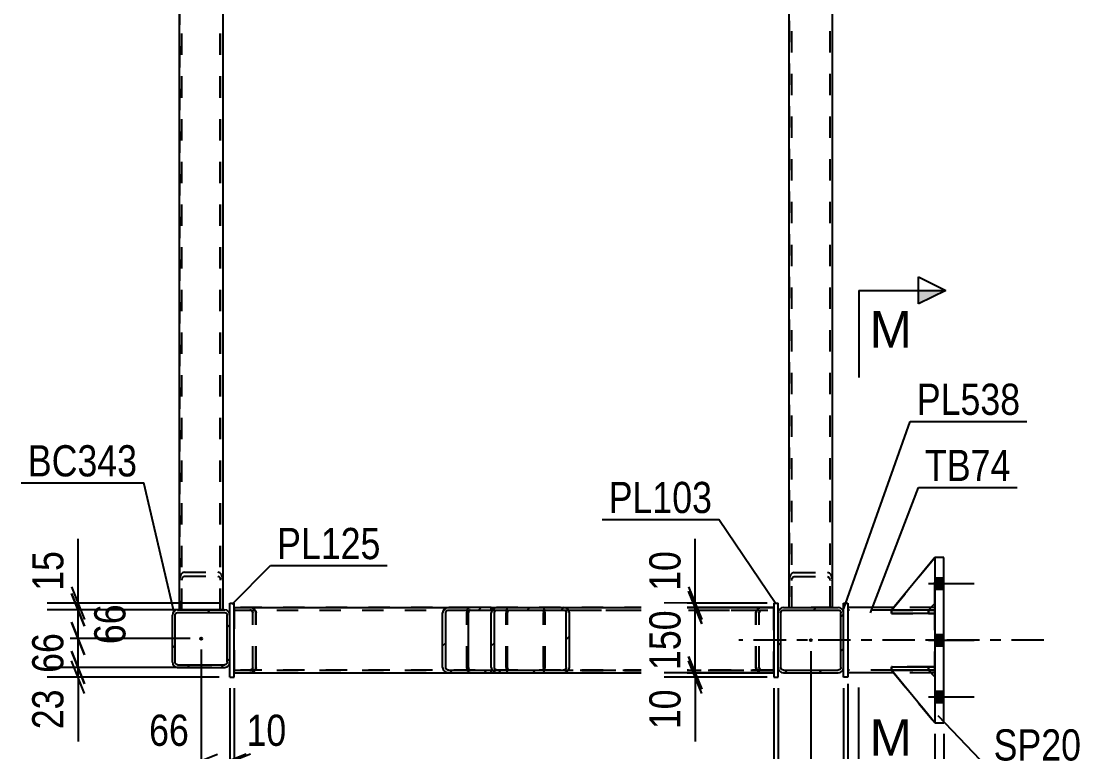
# Model space of a CAD drawing. Header units: millimetres. Extents: x -787 to 402, y -866 to -25.
# Drawn here: x 125.8 to 223.7, y -321.6 to -254.5 of the extents above; entities that cross this region are included whole.
import ezdxf

# ---------------------------------------------------------------- set-up
doc = ezdxf.new("R2010")
doc.units = ezdxf.units.MM
doc.linetypes.add('DXK_LINE_DOT2', pattern=[3.9198, 1.9599, -1.9599])
doc.linetypes.add('DXK_LINE_DOT3', pattern=[5.9187, 2.979, -0.9799, 0.9799, -0.9799])
doc.styles.add('Arial', font='arial.ttf', dxfattribs={"height": 0.2})
doc.styles.add('Arial Narrow', font='ARIALN.TTF', dxfattribs={"height": 0.2})

# ---------------------------------------------------------------- blocks, each defined once
blk = doc.blocks.new('Part-569028579-83312 - 83174')
at = {"color": 7, "linetype": 'DXK_LINE_DOT2'}
for p, q in [((205.698, -314.104), (205.698, -313.784)), ((205.698, -313.784), (209.098, -313.784)), ((209.698, -313.784), (205.698, -313.784)), ((209.098, -314.104), (205.698, -314.104)), ((205.698, -314.104), (209.698, -314.104)), ((209.098, -314.104), (209.098, -313.784)), ((209.098, -313.784), (209.698, -313.784)), ((209.698, -314.104), (209.098, -314.104)), ((209.698, -314.104), (209.698, -313.784)), ((209.698, -314.104), (209.698, -314.104))]:
    blk.add_line(p, q, dxfattribs=at)
blk = doc.blocks.new('Part-569028579-83212 - 83174')
at = {"linetype": 'Continuous'}
h = blk.add_hatch(dxfattribs=at)
h.set_pattern_fill('', scale=0.7, style=0, pattern_type=0)
h.set_pattern_definition([(45, (164.8256, -308.3764), (-1.57154, 1.57154), [])])
h.paths.add_polyline_path([(165.045, -308.34), (164.826, -308.376), (164.639, -308.48), (164.515, -308.636), (164.471, -308.82), (164.471, -313.86), (164.515, -314.044), (164.639, -314.199), (164.826, -314.303), (165.045, -314.34), (168.942, -314.34), (168.942, -314.1), (165.045, -314.1), (164.935, -314.082), (164.842, -314.03), (164.78, -313.952), (164.758, -313.86), (164.758, -308.82), (164.78, -308.728), (164.842, -308.65), (164.935, -308.598), (165.045, -308.58), (168.942, -308.58), (168.942, -308.34)])
at = {"color": 2, "linetype": 'Continuous'}
for p, q in [((165.045, -308.34), (164.826, -308.376)), ((168.942, -308.34), (165.045, -308.34)), ((168.942, -308.58), (168.942, -308.34)), ((164.515, -308.636), (164.471, -308.82)), ((164.471, -313.86), (164.471, -308.82)), ((164.758, -308.82), (164.78, -308.728)), ((164.758, -313.86), (164.758, -308.82)), ((164.78, -308.728), (164.842, -308.65)), ((164.842, -308.65), (164.935, -308.598)), ((164.935, -308.598), (165.045, -308.58)), ((165.045, -308.58), (168.942, -308.58)), ((166.861, -308.728), (166.85, -308.82)), ((166.85, -313.86), (166.85, -308.82)), ((166.892, -308.65), (166.861, -308.728)), ((166.939, -308.598), (166.892, -308.65)), ((166.994, -308.58), (166.939, -308.598)), ((164.471, -313.86), (164.515, -314.044)), ((164.78, -313.952), (164.758, -313.86)), ((164.842, -314.03), (164.78, -313.952)), ((164.826, -314.303), (165.045, -314.34)), ((164.935, -314.082), (164.842, -314.03)), ((165.045, -314.1), (164.935, -314.082)), ((165.045, -314.1), (168.942, -314.1)), ((165.045, -314.34), (168.942, -314.34)), ((166.85, -313.86), (166.861, -313.952)), ((166.861, -313.952), (166.892, -314.03)), ((166.892, -314.03), (166.939, -314.082)), ((166.939, -314.082), (166.994, -314.1)), ((168.942, -314.34), (168.942, -314.1))]:
    blk.add_line(p, q, dxfattribs=at)
at = {"color": 7, "linetype": 'DXK_LINE_DOT2'}
for p, q in [((165.045, -308.34), (168.942, -308.34)), ((166.728, -308.636), (166.79, -308.48)), ((166.79, -308.48), (166.884, -308.376)), ((166.884, -308.376), (166.994, -308.34)), ((165.045, -308.58), (168.942, -308.58)), ((166.706, -308.82), (166.728, -308.636)), ((166.706, -313.86), (166.706, -308.82)), ((165.045, -314.1), (168.942, -314.1)), ((165.045, -314.34), (168.942, -314.34)), ((166.728, -314.044), (166.706, -313.86)), ((166.79, -314.199), (166.728, -314.044)), ((166.884, -314.303), (166.79, -314.199)), ((166.994, -314.34), (166.884, -314.303))]:
    blk.add_line(p, q, dxfattribs=at)
at = {"color": 2, "linetype": 'Continuous'}
for centre, start, end in [((164.989, -308.888), 107.70118, 152.05371), ((164.989, -313.792), 207.94631, 252.29883)]:
    blk.add_arc(centre, 0.537, start, end, dxfattribs=at)
blk = doc.blocks.new('Part-569028579-83211 - 83174')
at = {"linetype": 'Continuous'}
h = blk.add_hatch(dxfattribs=at)
h.set_pattern_fill('', scale=0.7, style=0, pattern_type=0)
h.set_pattern_definition([(45, (169.2965, -308.3764), (-1.57154, 1.57154), [])])
h.paths.add_polyline_path([(169.516, -308.34), (169.297, -308.376), (169.11, -308.48), (168.986, -308.636), (168.942, -308.82), (168.942, -313.86), (168.986, -314.044), (169.11, -314.199), (169.297, -314.303), (169.516, -314.34), (175.549, -314.34), (175.769, -314.303), (175.955, -314.199), (176.08, -314.044), (176.123, -313.86), (176.123, -308.82), (176.08, -308.636), (175.955, -308.48), (175.769, -308.376), (175.549, -308.34)])
h.paths.add_polyline_path([(175.549, -308.58), (175.659, -308.598), (175.752, -308.65), (175.814, -308.728), (175.836, -308.82), (175.836, -313.86), (175.814, -313.952), (175.752, -314.03), (175.659, -314.082), (175.549, -314.1), (169.516, -314.1), (169.406, -314.082), (169.313, -314.03), (169.251, -313.952), (169.229, -313.86), (169.229, -308.82), (169.251, -308.728), (169.313, -308.65), (169.406, -308.598), (169.516, -308.58)])
at = {"color": 2, "linetype": 'Continuous'}
for p, q in [((145.338, -308.34), (165.045, -308.34)), ((168.942, -308.34), (169.516, -308.34)), ((169.516, -308.34), (169.297, -308.376)), ((169.516, -308.34), (175.549, -308.34)), ((175.769, -308.376), (175.549, -308.34)), ((168.986, -308.636), (168.942, -308.82)), ((168.942, -313.86), (168.942, -308.82)), ((169.229, -308.82), (169.251, -308.728)), ((169.229, -313.86), (169.229, -308.82)), ((169.251, -308.728), (169.313, -308.65)), ((169.313, -308.65), (169.406, -308.598)), ((169.406, -308.598), (169.516, -308.58)), ((169.516, -308.58), (175.549, -308.58)), ((175.549, -308.58), (175.659, -308.598)), ((175.659, -308.598), (175.752, -308.65)), ((175.752, -308.65), (175.814, -308.728)), ((175.814, -308.728), (175.836, -308.82)), ((175.836, -313.86), (175.836, -308.82)), ((176.123, -308.82), (176.08, -308.636)), ((176.123, -313.86), (176.123, -308.82)), ((145.338, -314.34), (165.045, -314.34)), ((168.942, -313.86), (168.986, -314.044)), ((168.942, -314.34), (169.516, -314.34)), ((169.251, -313.952), (169.229, -313.86)), ((169.313, -314.03), (169.251, -313.952)), ((169.297, -314.303), (169.516, -314.34)), ((169.406, -314.082), (169.313, -314.03)), ((169.516, -314.1), (169.406, -314.082)), ((169.516, -314.1), (175.549, -314.1)), ((169.516, -314.34), (175.549, -314.34)), ((175.659, -314.082), (175.549, -314.1)), ((175.549, -314.34), (175.769, -314.303)), ((175.752, -314.03), (175.659, -314.082)), ((175.814, -313.952), (175.752, -314.03)), ((175.836, -313.86), (175.814, -313.952)), ((176.08, -314.044), (176.123, -313.86))]:
    blk.add_line(p, q, dxfattribs=at)
at = {"color": 7, "linetype": 'DXK_LINE_DOT2'}
for p, q in [((145.338, -314.34), (145.338, -308.34)), ((146.768, -308.34), (146.988, -308.376)), ((165.045, -308.34), (168.942, -308.34)), ((169.516, -308.34), (175.549, -308.34)), ((145.338, -308.58), (175.549, -308.58)), ((146.878, -308.598), (146.768, -308.58)), ((146.972, -308.65), (146.878, -308.598)), ((147.034, -308.728), (146.972, -308.65)), ((147.056, -308.82), (147.034, -308.728)), ((147.056, -313.86), (147.056, -308.82)), ((147.299, -308.636), (147.343, -308.82)), ((147.343, -313.86), (147.343, -308.82)), ((145.338, -314.1), (175.549, -314.1)), ((146.768, -314.1), (146.878, -314.082)), ((146.988, -314.303), (146.768, -314.34)), ((146.878, -314.082), (146.972, -314.03)), ((146.972, -314.03), (147.034, -313.952)), ((147.034, -313.952), (147.056, -313.86)), ((147.343, -313.86), (147.299, -314.044)), ((165.045, -314.34), (168.942, -314.34)), ((169.516, -314.34), (169.516, -314.34)), ((169.516, -314.34), (175.549, -314.34))]:
    blk.add_line(p, q, dxfattribs=at)
for centre, start, end in [((146.825, -308.888), 27.9463, 72.29883), ((146.825, -313.792), 287.70117, 332.0537)]:
    blk.add_arc(centre, 0.537, start, end, dxfattribs=at)
at = {"color": 2, "linetype": 'Continuous'}
for centre, start, end in [((169.46, -308.888), 107.70117, 152.05369), ((175.606, -308.888), 27.94629, 72.29883), ((169.46, -313.792), 207.94629, 252.29883), ((175.606, -313.792), 287.70117, 332.05369)]:
    blk.add_arc(centre, 0.537, start, end, dxfattribs=at)
blk = doc.blocks.new('Part-569028579-83188 - 83174')
at = {"color": 7, "linetype": 'DXK_LINE_DOT2'}
for p, q in [((140.538, -308.559), (140.538, -187.339)), ((144.058, -308.559), (144.058, -187.339)), ((144.298, -308.559), (140.298, -308.559)), ((140.298, -308.559), (140.335, -308.559)), ((140.778, -308.559), (143.818, -308.559))]:
    blk.add_line(p, q, dxfattribs=at)
at = {"color": 2, "linetype": 'Continuous'}
for p, q in [((140.298, -308.559), (140.298, -189.495)), ((144.298, -189.74), (144.298, -308.559))]:
    blk.add_line(p, q, dxfattribs=at)
blk = doc.blocks.new('Part-569028579-83189 - 83174')
at = {"color": 7, "linetype": 'DXK_LINE_DOT2'}
for p, q in [((140.298, -217.581), (140.298, -308.559)), ((140.538, -308.559), (140.538, -217.581)), ((144.058, -308.559), (144.058, -217.581)), ((144.298, -308.559), (144.298, -217.581)), ((140.335, -305.548), (140.298, -305.833)), ((140.439, -305.306), (140.335, -305.548)), ((140.594, -305.145), (140.439, -305.306)), ((140.556, -305.69), (140.608, -305.57)), ((140.778, -305.089), (140.594, -305.145)), ((140.608, -305.57), (140.686, -305.489)), ((140.686, -305.489), (140.778, -305.461)), ((140.778, -305.089), (143.818, -305.089)), ((140.778, -305.461), (143.818, -305.461)), ((144.002, -305.145), (143.818, -305.089)), ((143.818, -305.461), (143.91, -305.489)), ((143.91, -305.489), (143.988, -305.57)), ((143.988, -305.57), (144.04, -305.69)), ((144.157, -305.306), (144.002, -305.145)), ((144.261, -305.548), (144.157, -305.306)), ((144.298, -305.833), (144.261, -305.548)), ((140.538, -305.833), (140.556, -305.69)), ((144.04, -305.69), (144.058, -305.833)), ((140.298, -308.559), (144.298, -308.559))]:
    blk.add_line(p, q, dxfattribs=at)
blk = doc.blocks.new('Part-569028579-83310 - 83174')
at = {"color": 2, "linetype": 'Continuous'}
for p, q in [((205.698, -313.784), (209.697, -313.784)), ((205.698, -313.784), (205.698, -314.104)), ((209.697, -314.104), (205.698, -314.104)), ((209.697, -313.784), (209.698, -313.784)), ((209.697, -313.784), (209.697, -314.104)), ((209.697, -314.104), (209.698, -314.104))]:
    blk.add_line(p, q, dxfattribs=at)
at = {"color": 7, "linetype": 'DXK_LINE_DOT2'}
for p, q in [((209.098, -313.784), (205.698, -313.784)), ((205.698, -314.104), (209.098, -314.104)), ((209.698, -313.784), (209.098, -313.784)), ((209.098, -313.784), (209.098, -314.104)), ((209.098, -314.104), (209.698, -314.104)), ((209.698, -313.784), (209.698, -314.104))]:
    blk.add_line(p, q, dxfattribs=at)
blk = doc.blocks.new('Part-569028579-83213 - 83174')
at = {"color": 7, "linetype": 'DXK_LINE_DOT2'}
for p, q in [((177.105, -308.34), (194.897, -308.34)), ((193.841, -308.34), (193.621, -308.376)), ((194.897, -308.34), (193.841, -308.34)), ((194.897, -314.34), (194.897, -308.34)), ((177.105, -308.58), (193.841, -308.58)), ((183.138, -308.58), (194.897, -308.58)), ((193.31, -308.64), (193.267, -308.82)), ((193.267, -313.86), (193.267, -308.82)), ((193.31, -308.636), (193.31, -308.64)), ((193.554, -308.82), (193.576, -308.728)), ((193.554, -313.86), (193.554, -308.82)), ((193.576, -308.728), (193.638, -308.65)), ((193.638, -308.65), (193.731, -308.598)), ((193.731, -308.598), (193.841, -308.58)), ((177.105, -314.1), (194.897, -314.1)), ((194.897, -314.34), (177.105, -314.34)), ((193.267, -313.86), (193.29, -313.956)), ((193.29, -313.956), (193.31, -314.044)), ((193.576, -313.952), (193.554, -313.86)), ((193.638, -314.03), (193.576, -313.952)), ((193.621, -314.303), (193.841, -314.34)), ((193.638, -314.03), (193.671, -314.048)), ((193.671, -314.048), (193.731, -314.082)), ((193.731, -314.082), (193.841, -314.1)), ((193.841, -314.34), (194.897, -314.34))]:
    blk.add_line(p, q, dxfattribs=at)
for centre, start, end in [((193.785, -308.888), 107.70117, 152.0537), ((193.785, -313.792), 207.9463, 252.29883)]:
    blk.add_arc(centre, 0.537, start, end, dxfattribs=at)
blk = doc.blocks.new('Part-569028579-83278 - 83174')
at = {"color": 2, "linetype": 'Continuous'}
for p, q in [((194.897, -307.94), (195.297, -307.94)), ((194.897, -307.94), (194.897, -314.74)), ((195.297, -308.82), (195.297, -307.94)), ((195.297, -314.74), (195.297, -313.86)), ((194.897, -314.74), (195.297, -314.74))]:
    blk.add_line(p, q, dxfattribs=at)
at = {"color": 7, "linetype": 'DXK_LINE_DOT2'}
for p, q in [((194.897, -307.94), (195.297, -307.94)), ((195.297, -313.86), (195.297, -308.82)), ((194.897, -314.74), (195.297, -314.74))]:
    blk.add_line(p, q, dxfattribs=at)
blk = doc.blocks.new('Part-569028579-83214 - 83174')
at = {"color": 7, "linetype": 'DXK_LINE_DOT2'}
for p, q in [((145.338, -314.34), (145.338, -308.34)), ((145.338, -308.34), (163.489, -308.34)), ((146.973, -308.376), (146.753, -308.34)), ((145.338, -308.58), (163.489, -308.58)), ((146.753, -308.58), (146.863, -308.598)), ((146.863, -308.598), (146.956, -308.65)), ((146.956, -308.65), (147.018, -308.728)), ((147.018, -308.728), (147.04, -308.82)), ((147.04, -313.86), (147.04, -308.82)), ((147.285, -308.64), (147.284, -308.636)), ((147.328, -308.82), (147.285, -308.64)), ((147.328, -313.86), (147.328, -308.82)), ((145.338, -314.1), (163.489, -314.1)), ((145.338, -314.34), (163.489, -314.34)), ((146.863, -314.082), (146.753, -314.1)), ((146.753, -314.34), (146.973, -314.303)), ((146.956, -314.03), (146.863, -314.082)), ((147.018, -313.952), (146.956, -314.03)), ((147.04, -313.86), (147.018, -313.952)), ((147.284, -314.044), (147.328, -313.86))]:
    blk.add_line(p, q, dxfattribs=at)
for centre, start, end in [((146.81, -308.888), 27.9463, 72.29883), ((146.81, -313.792), 287.70118, 332.0537)]:
    blk.add_arc(centre, 0.537, start, end, dxfattribs=at)
blk = doc.blocks.new('Part-569028579-83217 - 83174')
at = {"color": 7, "linetype": 'DXK_LINE_DOT2'}
for p, q in [((194.897, -308.344), (145.338, -308.344)), ((145.338, -308.344), (145.338, -314.344)), ((194.897, -314.344), (194.897, -308.344)), ((145.338, -308.584), (194.897, -308.584)), ((194.897, -314.104), (145.338, -314.104))]:
    blk.add_line(p, q, dxfattribs=at)
at = {"color": 2, "linetype": 'Continuous'}
blk.add_line((145.338, -314.344), (194.897, -314.344), dxfattribs=at)
blk = doc.blocks.new('Part-569028579-83222 - 83174')
at = {"color": 7, "linetype": 'DXK_LINE_DOT2'}
for p, q in [((196.297, -219.173), (196.297, -308.34)), ((196.537, -308.34), (196.537, -219.173)), ((200.057, -308.34), (200.057, -219.173)), ((200.297, -308.34), (200.297, -219.173)), ((196.438, -305.351), (196.334, -305.591)), ((196.593, -305.191), (196.438, -305.351)), ((196.777, -305.134), (196.593, -305.191)), ((196.607, -305.612), (196.685, -305.532)), ((196.685, -305.532), (196.777, -305.504)), ((196.777, -305.134), (199.817, -305.134)), ((196.777, -305.504), (199.817, -305.504)), ((200.001, -305.191), (199.817, -305.134)), ((199.817, -305.504), (199.909, -305.532)), ((199.909, -305.532), (199.987, -305.612)), ((200.156, -305.351), (200.001, -305.191)), ((200.26, -305.591), (200.156, -305.351)), ((196.334, -305.591), (196.297, -305.874)), ((196.537, -305.874), (196.555, -305.732)), ((196.555, -305.732), (196.607, -305.612)), ((199.987, -305.612), (200.039, -305.732)), ((200.039, -305.732), (200.057, -305.874)), ((200.297, -305.874), (200.26, -305.591)), ((196.297, -308.34), (200.297, -308.34))]:
    blk.add_line(p, q, dxfattribs=at)
blk = doc.blocks.new('Part-569028579-83227 - 83174')
at = {"color": 7, "linetype": 'DXK_LINE_DOT2'}
for p, q in [((196.537, -308.34), (196.537, -189.34)), ((200.057, -308.34), (200.057, -189.34)), ((200.297, -308.34), (196.297, -308.34))]:
    blk.add_line(p, q, dxfattribs=at)
at = {"color": 2, "linetype": 'Continuous'}
for p, q in [((196.297, -308.34), (196.297, -192.848)), ((200.297, -308.34), (200.297, -192.848))]:
    blk.add_line(p, q, dxfattribs=at)
blk = doc.blocks.new('Part-569028579-83229 - 83174')
at = {"linetype": 'Continuous'}
h = blk.add_hatch(dxfattribs=at)
h.set_pattern_fill('', scale=0.7, style=0, pattern_type=0)
h.set_pattern_definition([(45, (139.9543, -308.596), (-1.57154, 1.57154), [])])
h.paths.add_polyline_path([(140.138, -308.559), (139.954, -308.596), (139.799, -308.7), (139.695, -308.856), (139.658, -309.039), (139.658, -313.359), (139.695, -313.543), (139.799, -313.699), (139.954, -313.803), (140.138, -313.839), (144.458, -313.839), (144.642, -313.803), (144.797, -313.699), (144.901, -313.543), (144.938, -313.359), (144.938, -309.039), (144.901, -308.856), (144.797, -308.7), (144.642, -308.596), (144.458, -308.559)])
h.paths.add_polyline_path([(144.458, -308.799), (144.55, -308.818), (144.628, -308.87), (144.68, -308.948), (144.698, -309.039), (144.698, -313.359), (144.68, -313.451), (144.628, -313.529), (144.55, -313.581), (144.458, -313.599), (140.138, -313.599), (140.046, -313.581), (139.968, -313.529), (139.916, -313.451), (139.898, -313.359), (139.898, -309.039), (139.916, -308.948), (139.968, -308.87), (140.046, -308.818), (140.138, -308.799)])
blk.add_hatch(color=30, dxfattribs=at).paths.add_polyline_path([(142.298, -311.299, -1), (142.298, -311.099, -1)])
at = {"color": 2, "linetype": 'Continuous'}
for p, q in [((139.695, -308.856), (139.658, -309.039)), ((139.658, -309.039), (139.658, -309.039)), ((139.658, -313.359), (139.658, -309.039)), ((139.898, -309.039), (139.916, -308.948)), ((139.898, -309.039), (139.898, -309.039)), ((139.898, -313.359), (139.898, -309.039)), ((139.916, -308.948), (139.968, -308.87)), ((140.138, -308.559), (139.954, -308.596)), ((139.968, -308.87), (140.046, -308.818)), ((140.046, -308.818), (140.138, -308.799)), ((140.138, -308.559), (140.138, -308.559)), ((140.138, -308.559), (144.458, -308.559)), ((140.138, -308.799), (140.138, -308.799)), ((140.138, -308.799), (144.458, -308.799)), ((144.458, -308.559), (144.458, -308.559)), ((144.642, -308.596), (144.458, -308.559)), ((144.458, -308.799), (144.458, -308.799)), ((144.458, -308.799), (144.55, -308.818)), ((144.55, -308.818), (144.628, -308.87)), ((144.628, -308.87), (144.68, -308.948)), ((144.68, -308.948), (144.698, -309.039)), ((144.698, -309.039), (144.698, -309.039)), ((144.698, -313.359), (144.698, -309.039)), ((144.938, -309.039), (144.901, -308.856)), ((144.938, -309.039), (144.938, -309.039)), ((144.938, -313.359), (144.938, -309.039)), ((139.658, -313.359), (139.658, -313.359)), ((139.658, -313.359), (139.695, -313.543)), ((139.898, -313.359), (139.898, -313.359)), ((139.916, -313.451), (139.898, -313.359)), ((144.698, -313.359), (144.68, -313.451)), ((144.698, -313.359), (144.698, -313.359)), ((144.901, -313.543), (144.938, -313.359)), ((144.938, -313.359), (144.938, -313.359)), ((139.968, -313.529), (139.916, -313.451)), ((139.954, -313.803), (140.138, -313.839)), ((140.046, -313.581), (139.968, -313.529)), ((140.138, -313.599), (140.046, -313.581)), ((140.138, -313.599), (140.138, -313.599)), ((140.138, -313.599), (144.458, -313.599)), ((140.138, -313.839), (140.138, -313.839)), ((140.138, -313.839), (144.458, -313.839)), ((144.55, -313.581), (144.458, -313.599)), ((144.458, -313.599), (144.458, -313.599)), ((144.458, -313.839), (144.642, -313.803)), ((144.458, -313.839), (144.458, -313.839)), ((144.628, -313.529), (144.55, -313.581)), ((144.68, -313.451), (144.628, -313.529))]:
    blk.add_line(p, q, dxfattribs=at)
at = {"color": 7, "linetype": 'DXK_LINE_DOT3'}
blk.add_line((142.298, -311.199), (142.298, -311.199), dxfattribs=at)
at = {"color": 30, "linetype": 'DXK_LINE_DOT3'}
blk.add_line((142.298, -311.199), (142.298, -311.199), dxfattribs=at)
at = {"color": 30, "linetype": 'Continuous'}
blk.add_circle((142.298, -311.199), 0.1, dxfattribs=at)
at = {"color": 2, "linetype": 'Continuous'}
for centre, start, end in [((140.138, -309.039), 112.5, 157.5), ((144.458, -309.039), 22.5, 67.5), ((140.138, -313.359), 202.5, 247.5), ((144.458, -313.359), 292.5, 337.5)]:
    blk.add_arc(centre, 0.48, start, end, dxfattribs=at)
blk = doc.blocks.new('Part-569028579-83234 - 83174')
at = {"linetype": 'Continuous'}
h = blk.add_hatch(dxfattribs=at)
h.set_pattern_fill('', scale=0.7, style=0, pattern_type=0)
h.set_pattern_definition([(45, (195.5933, -308.3765), (-1.57154, 1.57154), [])])
h.paths.add_polyline_path([(195.777, -308.34), (195.593, -308.376), (195.438, -308.481), (195.334, -308.636), (195.297, -308.82), (195.297, -313.86), (195.334, -314.044), (195.438, -314.199), (195.593, -314.303), (195.777, -314.34), (200.817, -314.34), (201.001, -314.303), (201.156, -314.199), (201.26, -314.044), (201.297, -313.86), (201.297, -308.82), (201.26, -308.636), (201.156, -308.481), (201.001, -308.376), (200.817, -308.34)])
h.paths.add_polyline_path([(200.817, -308.58), (200.909, -308.598), (200.987, -308.65), (201.039, -308.728), (201.057, -308.82), (201.057, -313.86), (201.039, -313.952), (200.987, -314.03), (200.909, -314.082), (200.817, -314.1), (195.777, -314.1), (195.685, -314.082), (195.607, -314.03), (195.555, -313.952), (195.537, -313.86), (195.537, -308.82), (195.555, -308.728), (195.607, -308.65), (195.685, -308.598), (195.777, -308.58)])
blk.add_hatch(color=30, dxfattribs=at).paths.add_polyline_path([(198.297, -311.44, -1), (198.297, -311.24, -1)])
at = {"color": 2, "linetype": 'Continuous'}
for p, q in [((195.777, -308.34), (195.593, -308.376)), ((195.777, -308.34), (195.777, -308.34)), ((195.777, -308.34), (200.817, -308.34)), ((200.817, -308.34), (200.817, -308.34)), ((201.001, -308.376), (200.817, -308.34)), ((195.334, -308.636), (195.297, -308.82)), ((195.297, -308.82), (195.297, -308.82)), ((195.297, -313.86), (195.297, -308.82)), ((195.537, -308.82), (195.555, -308.728)), ((195.537, -308.82), (195.537, -308.82)), ((195.537, -313.86), (195.537, -308.82)), ((195.555, -308.728), (195.607, -308.65)), ((195.607, -308.65), (195.685, -308.598)), ((195.685, -308.598), (195.777, -308.58)), ((195.777, -308.58), (195.777, -308.58)), ((195.777, -308.58), (200.817, -308.58)), ((200.817, -308.58), (200.817, -308.58)), ((200.817, -308.58), (200.909, -308.598)), ((200.909, -308.598), (200.987, -308.65)), ((200.987, -308.65), (201.039, -308.728)), ((201.039, -308.728), (201.057, -308.82)), ((201.057, -308.82), (201.057, -308.82)), ((201.057, -313.86), (201.057, -308.82)), ((201.297, -308.82), (201.26, -308.636)), ((201.297, -308.82), (201.297, -308.82)), ((201.297, -313.86), (201.297, -308.82)), ((195.297, -313.86), (195.297, -313.86)), ((195.297, -313.86), (195.334, -314.044)), ((195.537, -313.86), (195.537, -313.86)), ((195.555, -313.952), (195.537, -313.86)), ((195.607, -314.03), (195.555, -313.952)), ((195.593, -314.303), (195.777, -314.34)), ((195.685, -314.082), (195.607, -314.03)), ((195.777, -314.1), (195.685, -314.082)), ((195.777, -314.1), (195.777, -314.1)), ((195.777, -314.1), (200.817, -314.1)), ((195.777, -314.34), (195.777, -314.34)), ((195.777, -314.34), (200.817, -314.34)), ((200.909, -314.082), (200.817, -314.1)), ((200.817, -314.1), (200.817, -314.1)), ((200.817, -314.34), (201.001, -314.303)), ((200.817, -314.34), (200.817, -314.34)), ((200.987, -314.03), (200.909, -314.082)), ((201.039, -313.952), (200.987, -314.03)), ((201.057, -313.86), (201.039, -313.952)), ((201.057, -313.86), (201.057, -313.86)), ((201.26, -314.044), (201.297, -313.86)), ((201.297, -313.86), (201.297, -313.86))]:
    blk.add_line(p, q, dxfattribs=at)
at = {"color": 7, "linetype": 'DXK_LINE_DOT3'}
blk.add_line((198.297, -311.34), (198.297, -311.34), dxfattribs=at)
at = {"color": 30, "linetype": 'DXK_LINE_DOT3'}
blk.add_line((198.297, -311.34), (198.297, -311.34), dxfattribs=at)
at = {"color": 30, "linetype": 'Continuous'}
blk.add_circle((198.297, -311.34), 0.1, dxfattribs=at)
at = {"color": 2, "linetype": 'Continuous'}
for centre, start, end in [((195.777, -308.82), 112.5, 157.5), ((200.817, -308.82), 22.5, 67.5), ((195.777, -313.86), 202.5, 247.5), ((200.817, -313.86), 292.5, 337.5)]:
    blk.add_arc(centre, 0.48, start, end, dxfattribs=at)
blk = doc.blocks.new('Part-569028579-83308 - 83174')
at = {"color": 2, "linetype": 'Continuous'}
for p, q in [((209.697, -303.744), (205.697, -308.588)), ((209.101, -308.584), (209.697, -307.988)), ((206.028, -308.588), (205.697, -308.588)), ((205.697, -308.588), (205.697, -308.588))]:
    blk.add_line(p, q, dxfattribs=at)
at = {"color": 7, "linetype": 'DXK_LINE_DOT2'}
for p, q in [((205.697, -308.588), (209.697, -303.744)), ((209.697, -307.988), (209.697, -303.744)), ((209.097, -308.588), (209.697, -307.988)), ((209.097, -308.588), (205.697, -308.588)), ((209.097, -308.588), (206.028, -308.588)), ((209.097, -308.588), (209.101, -308.584)), ((209.097, -308.588), (209.097, -308.588))]:
    blk.add_line(p, q, dxfattribs=at)
blk = doc.blocks.new('Part-569028579-83309 - 83174')
at = {"color": 7, "linetype": 'DXK_LINE_DOT2'}
for p, q in [((209.697, -303.744), (205.697, -308.588)), ((205.697, -308.588), (209.697, -303.744)), ((209.697, -307.988), (209.697, -303.744)), ((209.097, -308.588), (209.697, -307.988)), ((209.097, -308.588), (209.697, -307.988)), ((205.697, -308.588), (209.097, -308.588)), ((205.697, -308.588), (205.697, -308.588)), ((209.097, -308.588), (205.697, -308.588)), ((209.097, -308.588), (209.097, -308.588))]:
    blk.add_line(p, q, dxfattribs=at)
blk = doc.blocks.new('Part-569028579-83264 - 83174')
at = {"color": 7, "linetype": 'DXK_LINE_DOT2'}
for p, q in [((170.381, -308.48), (170.319, -308.636)), ((170.475, -308.376), (170.381, -308.48)), ((170.584, -308.34), (170.475, -308.376)), ((170.584, -308.34), (175.549, -308.34)), ((173.711, -308.376), (173.601, -308.34)), ((173.804, -308.48), (173.711, -308.376)), ((173.866, -308.636), (173.804, -308.48)), ((193.606, -308.376), (193.826, -308.34)), ((194.897, -314.34), (194.897, -308.34)), ((170.319, -308.636), (170.297, -308.82)), ((170.297, -313.86), (170.297, -308.82)), ((170.441, -308.82), (170.452, -308.728)), ((170.441, -313.86), (170.441, -308.82)), ((170.452, -308.728), (170.483, -308.65)), ((170.483, -308.65), (170.529, -308.598)), ((170.529, -308.598), (170.584, -308.58)), ((170.584, -308.58), (176.035, -308.58)), ((173.601, -308.58), (173.656, -308.598)), ((173.656, -308.598), (173.702, -308.65)), ((173.702, -308.65), (173.733, -308.728)), ((173.733, -308.728), (173.744, -308.82)), ((173.744, -313.86), (173.744, -308.82)), ((173.888, -308.82), (173.866, -308.636)), ((173.888, -313.86), (173.888, -308.82)), ((175.549, -308.58), (194.897, -308.58)), ((193.251, -308.82), (193.295, -308.636)), ((193.251, -313.86), (193.251, -308.82)), ((193.561, -308.728), (193.539, -308.82)), ((193.539, -313.86), (193.539, -308.82)), ((193.623, -308.65), (193.561, -308.728)), ((193.623, -308.65), (193.648, -308.636)), ((193.648, -308.636), (193.716, -308.598)), ((193.716, -308.598), (193.826, -308.58)), ((170.297, -313.86), (170.319, -314.044)), ((170.319, -314.044), (170.381, -314.199)), ((170.381, -314.199), (170.475, -314.303)), ((170.452, -313.952), (170.441, -313.86)), ((170.483, -314.03), (170.452, -313.952)), ((170.475, -314.303), (170.584, -314.34)), ((170.529, -314.082), (170.483, -314.03)), ((170.584, -314.1), (170.529, -314.082)), ((170.584, -314.1), (176.035, -314.1)), ((170.584, -314.1), (194.897, -314.1)), ((170.584, -314.34), (175.549, -314.34)), ((173.656, -314.082), (173.601, -314.1)), ((173.601, -314.34), (173.711, -314.303)), ((173.702, -314.03), (173.656, -314.082)), ((173.733, -313.952), (173.702, -314.03)), ((173.711, -314.303), (173.804, -314.199)), ((173.744, -313.86), (173.733, -313.952)), ((173.804, -314.199), (173.866, -314.044)), ((173.866, -314.044), (173.888, -313.86)), ((193.295, -314.044), (193.251, -313.86)), ((193.539, -313.86), (193.561, -313.952)), ((193.561, -313.952), (193.623, -314.03)), ((193.826, -314.34), (193.606, -314.303)), ((193.623, -314.03), (193.648, -314.044)), ((193.648, -314.044), (193.716, -314.082)), ((193.716, -314.082), (193.826, -314.1))]:
    blk.add_line(p, q, dxfattribs=at)
at = {"color": 2, "linetype": 'Continuous'}
for p, q in [((175.549, -308.34), (194.897, -308.34)), ((175.549, -314.34), (194.897, -314.34))]:
    blk.add_line(p, q, dxfattribs=at)
at = {"color": 7, "linetype": 'DXK_LINE_DOT2'}
for centre, start, end in [((193.769, -308.888), 107.70118, 152.0537), ((193.769, -313.792), 207.9463, 252.29883)]:
    blk.add_arc(centre, 0.537, start, end, dxfattribs=at)
blk = doc.blocks.new('Part-569028579-83267 - 83174')
at = {"color": 2, "linetype": 'Continuous'}
for p, q in [((144.938, -307.94), (145.338, -307.94)), ((144.938, -309.039), (144.938, -307.94)), ((145.338, -314.74), (145.338, -307.94)), ((144.938, -314.74), (144.938, -313.359)), ((144.938, -314.74), (145.338, -314.74))]:
    blk.add_line(p, q, dxfattribs=at)
at = {"color": 7, "linetype": 'DXK_LINE_DOT2'}
for p, q in [((144.938, -307.94), (145.338, -307.94)), ((144.938, -313.359), (144.938, -309.039)), ((144.938, -314.74), (145.338, -314.74))]:
    blk.add_line(p, q, dxfattribs=at)
blk = doc.blocks.new('Part-569028579-83304 - 83174')
at = {"color": 2, "linetype": 'Continuous'}
for p, q in [((205.899, -308.344), (201.697, -308.344)), ((209.697, -308.344), (209.341, -308.344)), ((205.892, -314.344), (201.697, -314.344)), ((209.697, -314.344), (209.333, -314.344))]:
    blk.add_line(p, q, dxfattribs=at)
at = {"color": 7, "linetype": 'DXK_LINE_DOT2'}
for p, q in [((201.697, -308.344), (201.697, -314.344)), ((209.341, -308.344), (205.899, -308.344)), ((209.697, -314.344), (209.697, -308.344)), ((209.697, -308.584), (201.697, -308.584)), ((209.697, -314.104), (201.697, -314.104)), ((209.333, -314.344), (205.892, -314.344))]:
    blk.add_line(p, q, dxfattribs=at)
at = {"color": 7, "linetype": 'DXK_LINE_DOT3'}
blk.add_line((219.697, -311.344), (191.697, -311.344), dxfattribs=at)
blk = doc.blocks.new('Part-569028579-83305 - 83174')
at = {"color": 2, "linetype": 'Continuous'}
for p, q in [((201.297, -307.944), (201.697, -307.944)), ((201.297, -308.82), (201.297, -307.944)), ((201.697, -307.944), (201.697, -314.744)), ((201.297, -314.744), (201.297, -313.86)), ((201.697, -314.744), (201.297, -314.744))]:
    blk.add_line(p, q, dxfattribs=at)
at = {"color": 7, "linetype": 'DXK_LINE_DOT2'}
blk.add_line((201.297, -313.86), (201.297, -308.82), dxfattribs=at)
blk = doc.blocks.new('Part-569028579-83306 - 83174')
at = {"color": 2, "linetype": 'Continuous'}
for p, q in [((205.697, -314.108), (205.697, -314.108)), ((209.097, -314.108), (205.697, -314.108)), ((209.697, -318.944), (205.697, -314.108)), ((209.097, -314.108), (209.097, -314.108)), ((209.097, -314.108), (209.697, -314.708))]:
    blk.add_line(p, q, dxfattribs=at)
at = {"color": 7, "linetype": 'DXK_LINE_DOT2'}
for p, q in [((205.697, -314.108), (209.097, -314.108)), ((209.697, -318.944), (205.697, -314.108)), ((209.097, -314.108), (209.697, -314.708)), ((209.697, -314.708), (209.697, -318.944))]:
    blk.add_line(p, q, dxfattribs=at)
blk = doc.blocks.new('Part-569028579-83307 - 83174')
at = {"color": 7, "linetype": 'DXK_LINE_DOT2'}
for p, q in [((205.697, -314.108), (209.097, -314.108)), ((209.697, -318.944), (205.697, -314.108)), ((205.697, -314.108), (205.697, -314.108)), ((209.097, -314.108), (205.697, -314.108)), ((205.697, -314.108), (209.697, -318.944)), ((209.097, -314.108), (209.697, -314.708)), ((209.097, -314.108), (209.097, -314.108)), ((209.697, -314.708), (209.097, -314.108)), ((209.697, -314.708), (209.697, -318.944))]:
    blk.add_line(p, q, dxfattribs=at)
blk = doc.blocks.new('Part-569028579-83311 - 83174')
at = {"color": 2, "linetype": 'Continuous'}
for p, q in [((205.701, -308.584), (205.698, -308.584)), ((205.698, -308.584), (205.698, -308.904)), ((209.697, -308.904), (205.698, -308.904)), ((209.697, -308.584), (206.028, -308.584)), ((209.697, -308.584), (209.698, -308.584)), ((209.697, -308.584), (209.697, -308.904)), ((209.697, -308.904), (209.698, -308.904))]:
    blk.add_line(p, q, dxfattribs=at)
at = {"color": 7, "linetype": 'DXK_LINE_DOT2'}
for p, q in [((205.698, -308.904), (209.098, -308.904)), ((206.028, -308.584), (205.701, -308.584)), ((209.098, -308.584), (205.701, -308.584)), ((209.698, -308.584), (209.098, -308.584)), ((209.098, -308.584), (209.098, -308.904)), ((209.098, -308.904), (209.698, -308.904)), ((209.698, -308.584), (209.698, -308.904))]:
    blk.add_line(p, q, dxfattribs=at)
blk = doc.blocks.new('Part-569028579-83313 - 83174')
at = {"color": 7, "linetype": 'DXK_LINE_DOT2'}
for p, q in [((205.698, -308.904), (205.698, -308.584)), ((205.698, -308.584), (209.098, -308.584)), ((205.698, -308.584), (209.698, -308.584)), ((209.098, -308.904), (205.698, -308.904)), ((205.698, -308.904), (209.698, -308.904)), ((209.098, -308.904), (209.098, -308.584)), ((209.098, -308.584), (209.698, -308.584)), ((209.698, -308.904), (209.098, -308.904)), ((209.698, -308.904), (209.698, -308.584)), ((209.698, -308.904), (209.698, -308.904))]:
    blk.add_line(p, q, dxfattribs=at)
blk = doc.blocks.new('Part-569028579-83314 - 83174')
at = {"color": 2, "linetype": 'Continuous'}
for p, q in [((210.497, -303.744), (209.697, -303.744)), ((209.697, -303.744), (209.697, -318.944)), ((210.497, -318.944), (210.497, -303.744)), ((209.697, -318.944), (210.497, -318.944))]:
    blk.add_line(p, q, dxfattribs=at)
blk = doc.blocks.new('Bolt-569028579-83446 - 83174')
at = {"linetype": 'Continuous'}
for points in [[(210.497, -306.664), (210.497, -305.624), (209.697, -305.624), (209.697, -306.664)], [(210.497, -306.664), (210.497, -305.624), (209.697, -305.624), (209.697, -306.664)], [(210.497, -306.664), (210.497, -305.624), (209.697, -305.624), (209.697, -306.664)], [(210.497, -311.864), (210.497, -310.824), (209.697, -310.824), (209.697, -311.864)], [(210.497, -311.864), (210.497, -310.824), (209.697, -310.824), (209.697, -311.864)], [(210.497, -317.064), (210.497, -316.024), (209.697, -316.024), (209.697, -317.064)], [(210.497, -317.064), (210.497, -316.024), (209.697, -316.024), (209.697, -317.064)], [(210.497, -317.064), (210.497, -316.024), (209.697, -316.024), (209.697, -317.064)]]:
    blk.add_hatch(color=1, dxfattribs=at).paths.add_polyline_path(points)
at = {"color": 1, "linetype": 'Continuous'}
for p, q in [((209.097, -306.144), (213.297, -306.144)), ((209.097, -306.144), (213.297, -306.144)), ((209.097, -306.144), (213.297, -306.144)), ((209.697, -305.624), (210.497, -305.624)), ((209.697, -305.624), (210.497, -305.624)), ((209.697, -305.624), (210.497, -305.624)), ((209.697, -306.664), (210.497, -306.664)), ((209.697, -306.664), (210.497, -306.664)), ((209.697, -306.664), (210.497, -306.664)), ((209.097, -311.344), (213.297, -311.344)), ((209.097, -311.344), (213.297, -311.344)), ((209.697, -310.824), (210.497, -310.824)), ((209.697, -310.824), (210.497, -310.824)), ((209.697, -311.864), (210.497, -311.864)), ((209.697, -311.864), (210.497, -311.864)), ((209.697, -316.024), (210.497, -316.024)), ((209.697, -316.024), (210.497, -316.024)), ((209.697, -316.024), (210.497, -316.024)), ((209.097, -316.544), (213.297, -316.544)), ((209.097, -316.544), (213.297, -316.544)), ((209.097, -316.544), (213.297, -316.544)), ((209.697, -317.064), (210.497, -317.064)), ((209.697, -317.064), (210.497, -317.064)), ((209.697, -317.064), (210.497, -317.064))]:
    blk.add_line(p, q, dxfattribs=at)
blk = doc.blocks.new('StraightDimension-569028579-87366 - 83174')
at = {"color": 7, "linetype": 'Continuous'}
for p, q in [((130.392, -307.059), (131.592, -310.059)), ((143.058, -308.559), (128.592, -308.559)), ((130.992, -311.199), (130.992, -308.559)), ((131.592, -312.699), (130.392, -309.699)), ((141.298, -311.199), (128.592, -311.199))]:
    blk.add_line(p, q, dxfattribs=at)
at = {"color": 0}
blk.add_wipeout([(135.942, -307.451), (131.742, -307.451), (131.742, -312.307), (135.942, -312.307)], dxfattribs=at)
at = {"color": 3, "style": 'Arial Narrow'}
blk.add_text('66', height=2.8633, rotation=90.00021, dxfattribs=at).set_placement((135.342, -311.707))
blk = doc.blocks.new('StraightDimension-569028579-87495 - 83174')
at = {"color": 7, "linetype": 'Continuous'}
for p, q in [((198.297, -312.34), (198.297, -331.205)), ((201.297, -315.744), (201.297, -331.205)), ((196.797, -329.405), (199.797, -328.205)), ((198.297, -328.805), (201.297, -328.805)), ((202.797, -328.205), (199.797, -329.405))]:
    blk.add_line(p, q, dxfattribs=at)
at = {"color": 0}
blk.add_wipeout([(202.225, -328.055), (202.225, -323.855), (197.369, -323.855), (197.369, -328.055)], dxfattribs=at)
at = {"color": 3, "style": 'Arial Narrow'}
blk.add_text('75', height=2.8633, dxfattribs=at).set_placement((197.969, -327.455))
blk = doc.blocks.new('StraightDimension-569028579-86857 - 83174')
at = {"color": 7, "linetype": 'Continuous'}
for p, q in [((187.673, -307.94), (187.673, -302.034)), ((187.673, -307.94), (187.673, -302.034)), ((187.073, -306.44), (188.273, -309.44)), ((188.273, -309.84), (187.073, -306.84)), ((194.297, -307.94), (184.823, -307.94)), ((194.777, -308.34), (184.823, -308.34)), ((187.673, -308.34), (187.673, -307.94))]:
    blk.add_line(p, q, dxfattribs=at)
at = {"color": 0}
blk.add_wipeout([(186.923, -302.559), (182.723, -302.559), (182.723, -307.415), (186.923, -307.415)], dxfattribs=at)
at = {"color": 3, "style": 'Arial Narrow'}
blk.add_text('10', height=2.8633, rotation=90.00021, dxfattribs=at).set_placement((186.323, -306.815))
blk = doc.blocks.new('StraightDimension-569028579-86858 - 83174')
at = {"color": 7, "linetype": 'Continuous'}
for p, q in [((187.073, -306.84), (188.273, -309.84)), ((194.777, -308.34), (184.823, -308.34)), ((187.673, -314.34), (187.673, -308.34)), ((188.273, -315.84), (187.073, -312.84)), ((194.777, -314.34), (184.823, -314.34))]:
    blk.add_line(p, q, dxfattribs=at)
at = {"color": 0}
blk.add_wipeout([(186.923, -307.998), (182.723, -307.998), (182.723, -314.682), (186.923, -314.682)], dxfattribs=at)
at = {"color": 3, "style": 'Arial Narrow'}
blk.add_text('150', height=2.8633, rotation=90.00021, dxfattribs=at).set_placement((186.323, -314.082))
blk = doc.blocks.new('StraightDimension-569028579-86859 - 83174')
at = {"color": 7, "linetype": 'Continuous'}
for p, q in [((187.073, -312.84), (188.273, -315.84)), ((188.273, -316.24), (187.073, -313.24)), ((194.777, -314.34), (184.823, -314.34)), ((187.673, -314.74), (187.673, -314.34)), ((194.297, -314.74), (184.823, -314.74)), ((187.673, -314.74), (187.673, -320.646)), ((187.673, -314.74), (187.673, -320.646))]:
    blk.add_line(p, q, dxfattribs=at)
at = {"color": 0}
blk.add_wipeout([(186.923, -315.265), (182.723, -315.265), (182.723, -320.121), (186.923, -320.121)], dxfattribs=at)
at = {"color": 3, "style": 'Arial Narrow'}
blk.add_text('10', height=2.8633, rotation=90.00021, dxfattribs=at).set_placement((186.323, -319.521))
blk = doc.blocks.new('StraightDimension-569028579-87365 - 83174')
at = {"color": 7, "linetype": 'Continuous'}
for p, q in [((130.992, -307.94), (130.992, -302.034)), ((130.992, -307.94), (130.992, -302.034)), ((130.392, -306.44), (131.592, -309.44)), ((131.592, -310.059), (130.392, -307.059)), ((143.938, -307.94), (128.142, -307.94)), ((130.992, -308.559), (130.992, -307.94)), ((143.058, -308.559), (128.142, -308.559))]:
    blk.add_line(p, q, dxfattribs=at)
at = {"color": 0}
blk.add_wipeout([(130.242, -302.559), (126.042, -302.559), (126.042, -307.415), (130.242, -307.415)], dxfattribs=at)
at = {"color": 3, "style": 'Arial Narrow'}
blk.add_text('15', height=2.8633, rotation=90.00021, dxfattribs=at).set_placement((129.642, -306.815))
blk = doc.blocks.new('StraightDimension-569028579-87367 - 83174')
at = {"color": 7, "linetype": 'Continuous'}
for p, q in [((130.392, -309.699), (131.592, -312.699)), ((141.298, -311.199), (128.142, -311.199)), ((130.992, -313.839), (130.992, -311.199)), ((131.592, -315.339), (130.392, -312.339)), ((143.279, -313.839), (128.142, -313.839))]:
    blk.add_line(p, q, dxfattribs=at)
at = {"color": 0}
blk.add_wipeout([(130.242, -310.091), (126.042, -310.091), (126.042, -314.947), (130.242, -314.947)], dxfattribs=at)
at = {"color": 3, "style": 'Arial Narrow'}
blk.add_text('66', height=2.8633, rotation=90.00021, dxfattribs=at).set_placement((129.642, -314.347))
blk = doc.blocks.new('StraightDimension-569028579-87368 - 83174')
at = {"color": 7, "linetype": 'Continuous'}
for p, q in [((130.392, -312.339), (131.592, -315.339)), ((131.592, -316.24), (130.392, -313.24)), ((143.279, -313.839), (128.142, -313.839)), ((130.992, -314.74), (130.992, -313.839)), ((143.938, -314.74), (128.142, -314.74)), ((130.992, -314.74), (130.992, -320.646)), ((130.992, -314.74), (130.992, -320.646))]:
    blk.add_line(p, q, dxfattribs=at)
at = {"color": 0}
blk.add_wipeout([(130.242, -315.265), (126.042, -315.265), (126.042, -320.121), (130.242, -320.121)], dxfattribs=at)
at = {"color": 3, "style": 'Arial Narrow'}
blk.add_text('23', height=2.8633, rotation=90.00021, dxfattribs=at).set_placement((129.642, -319.521))
blk = doc.blocks.new('StraightDimension-569028579-87494 - 83174')
at = {"color": 7, "linetype": 'Continuous'}
for p, q in [((201.297, -315.744), (201.297, -331.655)), ((201.697, -315.744), (201.697, -331.655)), ((199.797, -329.405), (202.797, -328.205)), ((203.197, -328.205), (200.197, -329.405)), ((201.297, -328.805), (201.697, -328.805)), ((201.697, -328.805), (207.603, -328.805)), ((201.697, -328.805), (207.603, -328.805))]:
    blk.add_line(p, q, dxfattribs=at)
at = {"color": 0}
blk.add_wipeout([(207.078, -333.755), (207.078, -329.555), (202.222, -329.555), (202.222, -333.755)], dxfattribs=at)
at = {"color": 3, "style": 'Arial Narrow'}
blk.add_text('10', height=2.8633, dxfattribs=at).set_placement((202.822, -333.155))
blk = doc.blocks.new('StraightDimension-569028579-87496 - 83174')
at = {"color": 7, "linetype": 'Continuous'}
for p, q in [((198.297, -312.34), (198.297, -331.655)), ((195.297, -315.74), (195.297, -331.655)), ((193.797, -329.405), (196.797, -328.205)), ((195.297, -328.805), (198.297, -328.805)), ((199.797, -328.205), (196.797, -329.405))]:
    blk.add_line(p, q, dxfattribs=at)
at = {"color": 0}
blk.add_wipeout([(199.225, -333.755), (199.225, -329.555), (194.369, -329.555), (194.369, -333.755)], dxfattribs=at)
at = {"color": 3, "style": 'Arial Narrow'}
blk.add_text('75', height=2.8633, dxfattribs=at).set_placement((194.969, -333.155))
blk = doc.blocks.new('StraightDimension-569028579-87497 - 83174')
at = {"color": 7, "linetype": 'Continuous'}
for p, q in [((194.897, -315.74), (194.897, -331.205)), ((195.297, -315.74), (195.297, -331.205)), ((194.897, -328.805), (188.991, -328.805)), ((194.897, -328.805), (188.991, -328.805)), ((193.397, -329.405), (196.397, -328.205)), ((196.797, -328.205), (193.797, -329.405)), ((194.897, -328.805), (195.297, -328.805))]:
    blk.add_line(p, q, dxfattribs=at)
at = {"color": 0}
blk.add_wipeout([(194.372, -328.055), (194.372, -323.855), (189.516, -323.855), (189.516, -328.055)], dxfattribs=at)
at = {"color": 3, "style": 'Arial Narrow'}
blk.add_text('10', height=2.8633, dxfattribs=at).set_placement((190.116, -327.455))
blk = doc.blocks.new('StraightDimension-569028579-87605 - 83174')
at = {"color": 7, "linetype": 'Continuous'}
for p, q in [((209.697, -319.944), (209.697, -342.82)), ((210.497, -319.944), (210.497, -342.82)), ((208.197, -341.02), (211.197, -339.82)), ((211.997, -339.82), (208.997, -341.02)), ((209.697, -340.42), (210.497, -340.42)), ((210.497, -340.42), (216.404, -340.42)), ((210.497, -340.42), (216.404, -340.42))]:
    blk.add_line(p, q, dxfattribs=at)
at = {"color": 0}
blk.add_wipeout([(215.879, -339.67), (215.879, -335.47), (211.022, -335.47), (211.022, -339.67)], dxfattribs=at)
at = {"color": 3, "style": 'Arial Narrow'}
blk.add_text('20', height=2.8633, dxfattribs=at).set_placement((211.622, -339.07))
blk = doc.blocks.new('StraightDimension-569028579-87606 - 83174')
at = {"color": 7, "linetype": 'Continuous'}
for p, q in [((201.697, -315.344), (201.697, -342.82)), ((209.697, -319.944), (209.697, -342.82)), ((200.197, -341.02), (203.197, -339.82)), ((211.197, -339.82), (208.197, -341.02)), ((201.697, -340.42), (209.697, -340.42))]:
    blk.add_line(p, q, dxfattribs=at)
at = {"color": 0}
blk.add_wipeout([(209.039, -339.67), (209.039, -335.47), (202.355, -335.47), (202.355, -339.67)], dxfattribs=at)
at = {"color": 3, "style": 'Arial Narrow'}
blk.add_text('200', height=2.8633, dxfattribs=at).set_placement((202.955, -339.07))
blk = doc.blocks.new('StraightDimension-569028579-90568 - 83174')
at = {"color": 7, "linetype": 'Continuous'}
for p, q in [((144.938, -315.74), (144.938, -324.797)), ((145.338, -315.74), (145.338, -324.797)), ((143.438, -322.997), (146.438, -321.797)), ((146.838, -321.797), (143.838, -322.997)), ((144.938, -322.397), (145.338, -322.397)), ((145.338, -322.397), (151.244, -322.397)), ((145.338, -322.397), (151.244, -322.397))]:
    blk.add_line(p, q, dxfattribs=at)
at = {"color": 0}
blk.add_wipeout([(150.719, -321.647), (150.719, -317.447), (145.863, -317.447), (145.863, -321.647)], dxfattribs=at)
at = {"color": 3, "style": 'Arial Narrow'}
blk.add_text('10', height=2.8633, dxfattribs=at).set_placement((146.463, -321.047))
blk = doc.blocks.new('StraightDimension-569028579-90569 - 83174')
at = {"color": 7, "linetype": 'Continuous'}
for p, q in [((142.298, -312.2), (142.298, -324.797)), ((144.938, -315.74), (144.938, -324.797)), ((140.798, -322.997), (143.798, -321.797)), ((146.438, -321.797), (143.438, -322.997)), ((142.298, -322.397), (136.392, -322.397)), ((142.298, -322.397), (136.392, -322.397)), ((142.298, -322.397), (144.938, -322.397))]:
    blk.add_line(p, q, dxfattribs=at)
at = {"color": 0}
blk.add_wipeout([(141.773, -321.647), (141.773, -317.447), (136.917, -317.447), (136.917, -321.647)], dxfattribs=at)
at = {"color": 3, "style": 'Arial Narrow'}
blk.add_text('66', height=2.8633, dxfattribs=at).set_placement((137.517, -321.047))
blk = doc.blocks.new('Mark-569028579-86810 - 83174')
at = {"color": 30, "linetype": 'Continuous'}
for p, q in [((145.139, -308.034), (148.675, -304.499)), ((148.675, -304.499), (159.379, -304.499))]:
    blk.add_line(p, q, dxfattribs=at)
at = {"color": 0}
blk.add_wipeout([(158.779, -303.899), (158.779, -300.899), (149.275, -300.899), (149.275, -303.899)], dxfattribs=at)
blk.add_wipeout([(158.779, -303.899), (158.779, -300.899), (149.275, -300.899), (149.275, -303.899)], dxfattribs=at)
at = {"color": 3, "style": 'Arial Narrow'}
blk.add_text('PL125', height=2.8633, dxfattribs=at).set_placement((149.275, -303.899))
blk = doc.blocks.new('Mark-569028579-86815 - 83174')
at = {"color": 30, "linetype": 'Continuous'}
for p in [(125.781, -296.903), (139.788, -308.689)]:
    blk.add_line(p, (137.03, -296.903), dxfattribs=at)
at = {"color": 0}
blk.add_wipeout([(136.43, -296.303), (136.43, -293.303), (126.381, -293.303), (126.381, -296.303)], dxfattribs=at)
blk.add_wipeout([(136.43, -296.303), (136.43, -293.303), (126.381, -293.303), (126.381, -296.303)], dxfattribs=at)
at = {"color": 3, "style": 'Arial Narrow'}
blk.add_text('BC343', height=2.8633, dxfattribs=at).set_placement((126.381, -296.303))
blk = doc.blocks.new('Mark-569028579-86963 - 83174')
at = {"color": 30, "linetype": 'Continuous'}
for p, q in [((209.975, -318.249), (214.483, -322.994)), ((214.483, -322.994), (223.722, -322.994))]:
    blk.add_line(p, q, dxfattribs=at)
at = {"color": 0}
blk.add_wipeout([(223.122, -322.394), (223.122, -319.394), (215.083, -319.394), (215.083, -322.394)], dxfattribs=at)
blk.add_wipeout([(223.122, -322.394), (223.122, -319.394), (215.083, -319.394), (215.083, -322.394)], dxfattribs=at)
at = {"color": 3, "style": 'Arial Narrow'}
blk.add_text('SP20', height=2.8633, dxfattribs=at).set_placement((215.083, -322.394))
blk = doc.blocks.new('Mark-569028579-86967 - 83174')
at = {"color": 30, "linetype": 'Continuous'}
for p in [(179.128, -300.269), (195.073, -308.005)]:
    blk.add_line(p, (189.832, -300.269), dxfattribs=at)
at = {"color": 0}
blk.add_wipeout([(189.232, -299.669), (189.232, -296.669), (179.728, -296.669), (179.728, -299.669)], dxfattribs=at)
blk.add_wipeout([(189.232, -299.669), (189.232, -296.669), (179.728, -296.669), (179.728, -299.669)], dxfattribs=at)
at = {"color": 3, "style": 'Arial Narrow'}
blk.add_text('PL103', height=2.8633, dxfattribs=at).set_placement((179.728, -299.669))
blk = doc.blocks.new('Mark-569028579-86970 - 83174')
at = {"color": 30, "linetype": 'Continuous'}
for p, q in [((203.778, -308.831), (208.182, -297.327)), ((208.182, -297.327), (217.237, -297.327))]:
    blk.add_line(p, q, dxfattribs=at)
at = {"color": 0}
blk.add_wipeout([(216.637, -296.727), (216.637, -293.727), (208.782, -293.727), (208.782, -296.727)], dxfattribs=at)
blk.add_wipeout([(216.637, -296.727), (216.637, -293.727), (208.782, -293.727), (208.782, -296.727)], dxfattribs=at)
at = {"color": 3, "style": 'Arial Narrow'}
blk.add_text('TB74', height=2.8633, dxfattribs=at).set_placement((208.782, -296.727))
blk = doc.blocks.new('Mark-569028579-86973 - 83174')
at = {"color": 30, "linetype": 'Continuous'}
for p, q in [((201.333, -308.425), (207.431, -291.252)), ((207.431, -291.252), (218.135, -291.252))]:
    blk.add_line(p, q, dxfattribs=at)
at = {"color": 0}
blk.add_wipeout([(217.535, -290.652), (217.535, -287.652), (208.031, -287.652), (208.031, -290.652)], dxfattribs=at)
blk.add_wipeout([(217.535, -290.652), (217.535, -287.652), (208.031, -287.652), (208.031, -290.652)], dxfattribs=at)
at = {"color": 3, "style": 'Arial Narrow'}
blk.add_text('PL538', height=2.8633, dxfattribs=at).set_placement((208.031, -290.652))
blk = doc.blocks.new('SectionMark-569028579-90148 - 83174')
at = {"linetype": 'Continuous'}
for points in [[(208.196, -280.465), (208.196, -279.215), (210.696, -279.215)], [(208.196, -323.697), (208.196, -322.447), (210.696, -323.697)]]:
    blk.add_hatch(color=6, dxfattribs=at).paths.add_polyline_path(points)
at = {"color": 6, "linetype": 'Continuous'}
for p, q in [((208.196, -280.465), (208.196, -277.965)), ((208.196, -277.965), (210.696, -279.215)), ((202.696, -279.215), (202.696, -287.215)), ((202.696, -279.215), (210.696, -279.215)), ((210.696, -279.215), (208.196, -280.465)), ((202.696, -323.697), (202.696, -315.697)), ((210.696, -323.697), (208.196, -322.447)), ((208.196, -322.447), (208.196, -324.947)), ((202.696, -323.697), (210.696, -323.697)), ((210.696, -323.697), (208.196, -324.947))]:
    blk.add_line(p, q, dxfattribs=at)
at = {"color": 0, "linetype": 'Continuous'}
for points in [[(207.582, -284.465), (207.582, -280.965), (203.696, -280.965), (203.696, -284.465)], [(207.582, -321.947), (207.582, -318.447), (203.696, -318.447), (203.696, -321.947)]]:
    blk.add_wipeout(points, dxfattribs=at)
at = {"color": 3, "linetype": 'Continuous', "style": 'Arial'}
for p in [(203.696, -284.465), (203.696, -321.947)]:
    blk.add_text('M', height=3.343, dxfattribs=at).set_placement(p)

msp = doc.modelspace()

# ---------------------------------------------------------------- block references
for name in ['Part-569028579-83188 - 83174', 'Part-569028579-83227 - 83174', 'Part-569028579-83189 - 83174', 'Part-569028579-83222 - 83174', 'Part-569028579-83308 - 83174', 'Part-569028579-83309 - 83174', 'Part-569028579-83314 - 83174', 'Bolt-569028579-83446 - 83174', 'Part-569028579-83267 - 83174', 'Part-569028579-83211 - 83174', 'Part-569028579-83214 - 83174', 'Part-569028579-83217 - 83174', 'Part-569028579-83212 - 83174', 'Part-569028579-83264 - 83174', 'Part-569028579-83213 - 83174', 'Part-569028579-83304 - 83174', 'Part-569028579-83278 - 83174', 'Part-569028579-83234 - 83174', 'Part-569028579-83305 - 83174', 'Part-569028579-83229 - 83174', 'Part-569028579-83311 - 83174', 'Part-569028579-83313 - 83174', 'Part-569028579-83306 - 83174', 'Part-569028579-83307 - 83174', 'Part-569028579-83312 - 83174', 'Part-569028579-83310 - 83174', 'StraightDimension-569028579-87605 - 83174']:
    msp.add_blockref(name, (0, 0))

# ---------------------------------------------------------------- next in the draw order: block references
for name in ['Mark-569028579-86970 - 83174', 'Mark-569028579-86810 - 83174', 'StraightDimension-569028579-86857 - 83174', 'StraightDimension-569028579-87366 - 83174', 'StraightDimension-569028579-87495 - 83174']:
    msp.add_blockref(name, (0, 0))

# ---------------------------------------------------------------- next in the draw order: block references
for name in ['Mark-569028579-86973 - 83174', 'StraightDimension-569028579-87365 - 83174', 'StraightDimension-569028579-86858 - 83174', 'StraightDimension-569028579-87494 - 83174']:
    msp.add_blockref(name, (0, 0))

# ---------------------------------------------------------------- next in the draw order: block references
for name in ['Mark-569028579-86815 - 83174', 'Mark-569028579-86967 - 83174', 'StraightDimension-569028579-87367 - 83174', 'StraightDimension-569028579-86859 - 83174']:
    msp.add_blockref(name, (0, 0))

# ---------------------------------------------------------------- next in the draw order: block references
for name in ['StraightDimension-569028579-87368 - 83174', 'StraightDimension-569028579-87496 - 83174']:
    msp.add_blockref(name, (0, 0))

# ---------------------------------------------------------------- next in the draw order: block references
for name in ['StraightDimension-569028579-87606 - 83174', 'StraightDimension-569028579-90568 - 83174', 'StraightDimension-569028579-87497 - 83174']:
    msp.add_blockref(name, (0, 0))

# ---------------------------------------------------------------- next in the draw order: block references
for name in ['StraightDimension-569028579-90569 - 83174', 'Mark-569028579-86963 - 83174']:
    msp.add_blockref(name, (0, 0))

# ---------------------------------------------------------------- next in the draw order: block references
msp.add_blockref('SectionMark-569028579-90148 - 83174', (0, 0))

doc.saveas('drawing.dxf')
